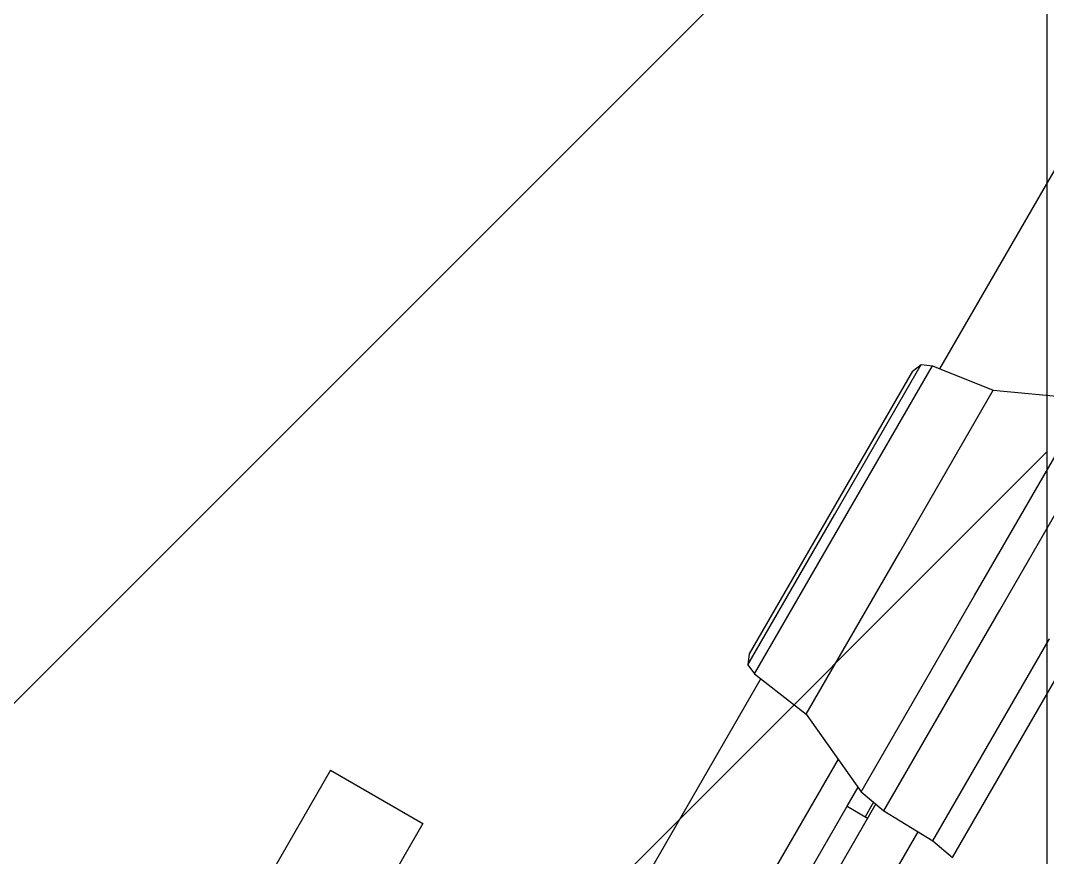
# Model space of a CAD drawing. Header units: metres. Extents: x 0 to 63075, y 0 to 44550.
# Drawn here: x 52619.3 to 52766.8, y 37701.4 to 37821.6 of the extents above; entities that cross this region are included whole.
import ezdxf

# ---------------------------------------------------------------- set-up
doc = ezdxf.new("R2010")
doc.units = ezdxf.units.M
doc.header["$LTSCALE"] = 75
for name, color, linetype in [('AI-Hatch mob', 7, 'Continuous'), ('GSB', 7, 'Continuous'), ('ML6', 1, 'Continuous'), ('SDM', 7, 'Continuous'), ('SL1', 8, 'Continuous')]:
    doc.layers.add(name, color=color, linetype=linetype)

# ---------------------------------------------------------------- blocks, each defined once
blk = doc.blocks.new('A$C6bae614f')
at = {"layer": 'SL1'}
for p, q in [((365631.32, 26671.2), (365443.64, 26346.14)), ((365417.61, 26343.78), (365339.6, 26208.69)), ((365343.16, 26206.64), (365426.11, 26350.31)), ((365351.73, 26201.69), (365436.73, 26348.91)), ((365417.61, 26343.78), (365426.11, 26350.31)), ((365426.11, 26350.31), (365436.73, 26348.91)), ((365436.73, 26348.91), (365494.93, 26325.62)), ((365405.46, 26170.66), (365494.93, 26325.62)), ((365494.93, 26325.62), (365585.51, 26317.02)), ((365477.12, 26129.29), (365585.51, 26317.02)), ((365501.11, 26115.44), (365611.91, 26307.33)), ((365260.2, 26062.97), (365343.16, 26206.64)), ((365339.6, 26208.69), (365261.6, 26073.59)), ((365266.72, 26054.47), (365351.73, 26201.69)), ((365315.99, 26015.7), (365405.46, 26170.66)), ((365368.72, 25941.56), (365477.12, 26129.29)), ((365390.31, 25923.54), (365501.11, 26115.44)), ((365437.1, 25894.64), (365548.71, 26087.95)), ((365261.6, 26073.59), (365260.2, 26062.97)), ((365456.01, 25878.78), (365569.77, 26075.79)), ((365260.2, 26062.97), (365266.72, 26054.47)), ((365272.57, 26049.86), (364927.78, 25452.72)), ((365266.72, 26054.47), (365315.99, 26015.7)), ((365315.99, 26015.7), (365368.72, 25941.56)), ((365346.47, 25972.86), (365264.06, 25830.14)), ((364861.08, 25962.16), (364761.07, 25788.96)), ((364861.08, 25962.16), (364949.41, 25911.16)), ((365355.05, 25927.72), (365365.59, 25945.97)), ((365368.72, 25941.56), (365390.31, 25923.54)), ((365380.47, 25931.76), (365372.37, 25917.72)), ((365305.04, 25841.12), (365355.05, 25927.72)), ((365382.5, 25930.07), (365327.12, 25834.15)), ((365355.05, 25927.72), (365374.62, 25916.42)), ((365390.31, 25923.54), (365437.1, 25894.64)), ((364949.41, 25911.16), (364849.41, 25737.96)), ((365374.12, 25818.56), (365423.06, 25903.32)), ((365437.1, 25894.64), (365456.01, 25878.78))]:
    blk.add_line(p, q, dxfattribs=at)
blk = doc.blocks.new('zw$15D4')
at = {"layer": 'ML6', "xscale": 0.2502808837766805, "yscale": 0.2502808837766805, "zscale": 0.2502808837766805}
blk.add_blockref('A$C6bae614f', (-85544.74, -3177.34), dxfattribs=at)

msp = doc.modelspace()

# ---------------------------------------------------------------- hatches: boundary and pattern name
at = {"layer": 'AI-Hatch mob'}
h = msp.add_hatch(dxfattribs=at)
h.set_pattern_fill('ANSI31', color=256, scale=25)
h.set_pattern_definition([(45, (-12666.46, -59.206), (-56.1266, 56.1266), [])])
h.paths.add_polyline_path([(52766.71, 38156.14), (51956.79, 38156.14), (51956.79, 36564.59), (52766.71, 36564.59)])

# ---------------------------------------------------------------- linework, layer by layer
at = {"layer": 'SDM'}
msp.add_lwpolyline([(51956.79, 38156.14), (52766.71, 38156.14), (52766.71, 36564.59), (51956.79, 36564.59)], close=True, dxfattribs=at)

# ---------------------------------------------------------------- block references
at = {"layer": 'GSB', "xscale": 0.6000000000000068, "yscale": 0.6000000000000068, "zscale": 0.6000000000000068}
msp.add_blockref('zw$15D4', (49200, 35721.63), dxfattribs=at)

doc.saveas('drawing.dxf')
